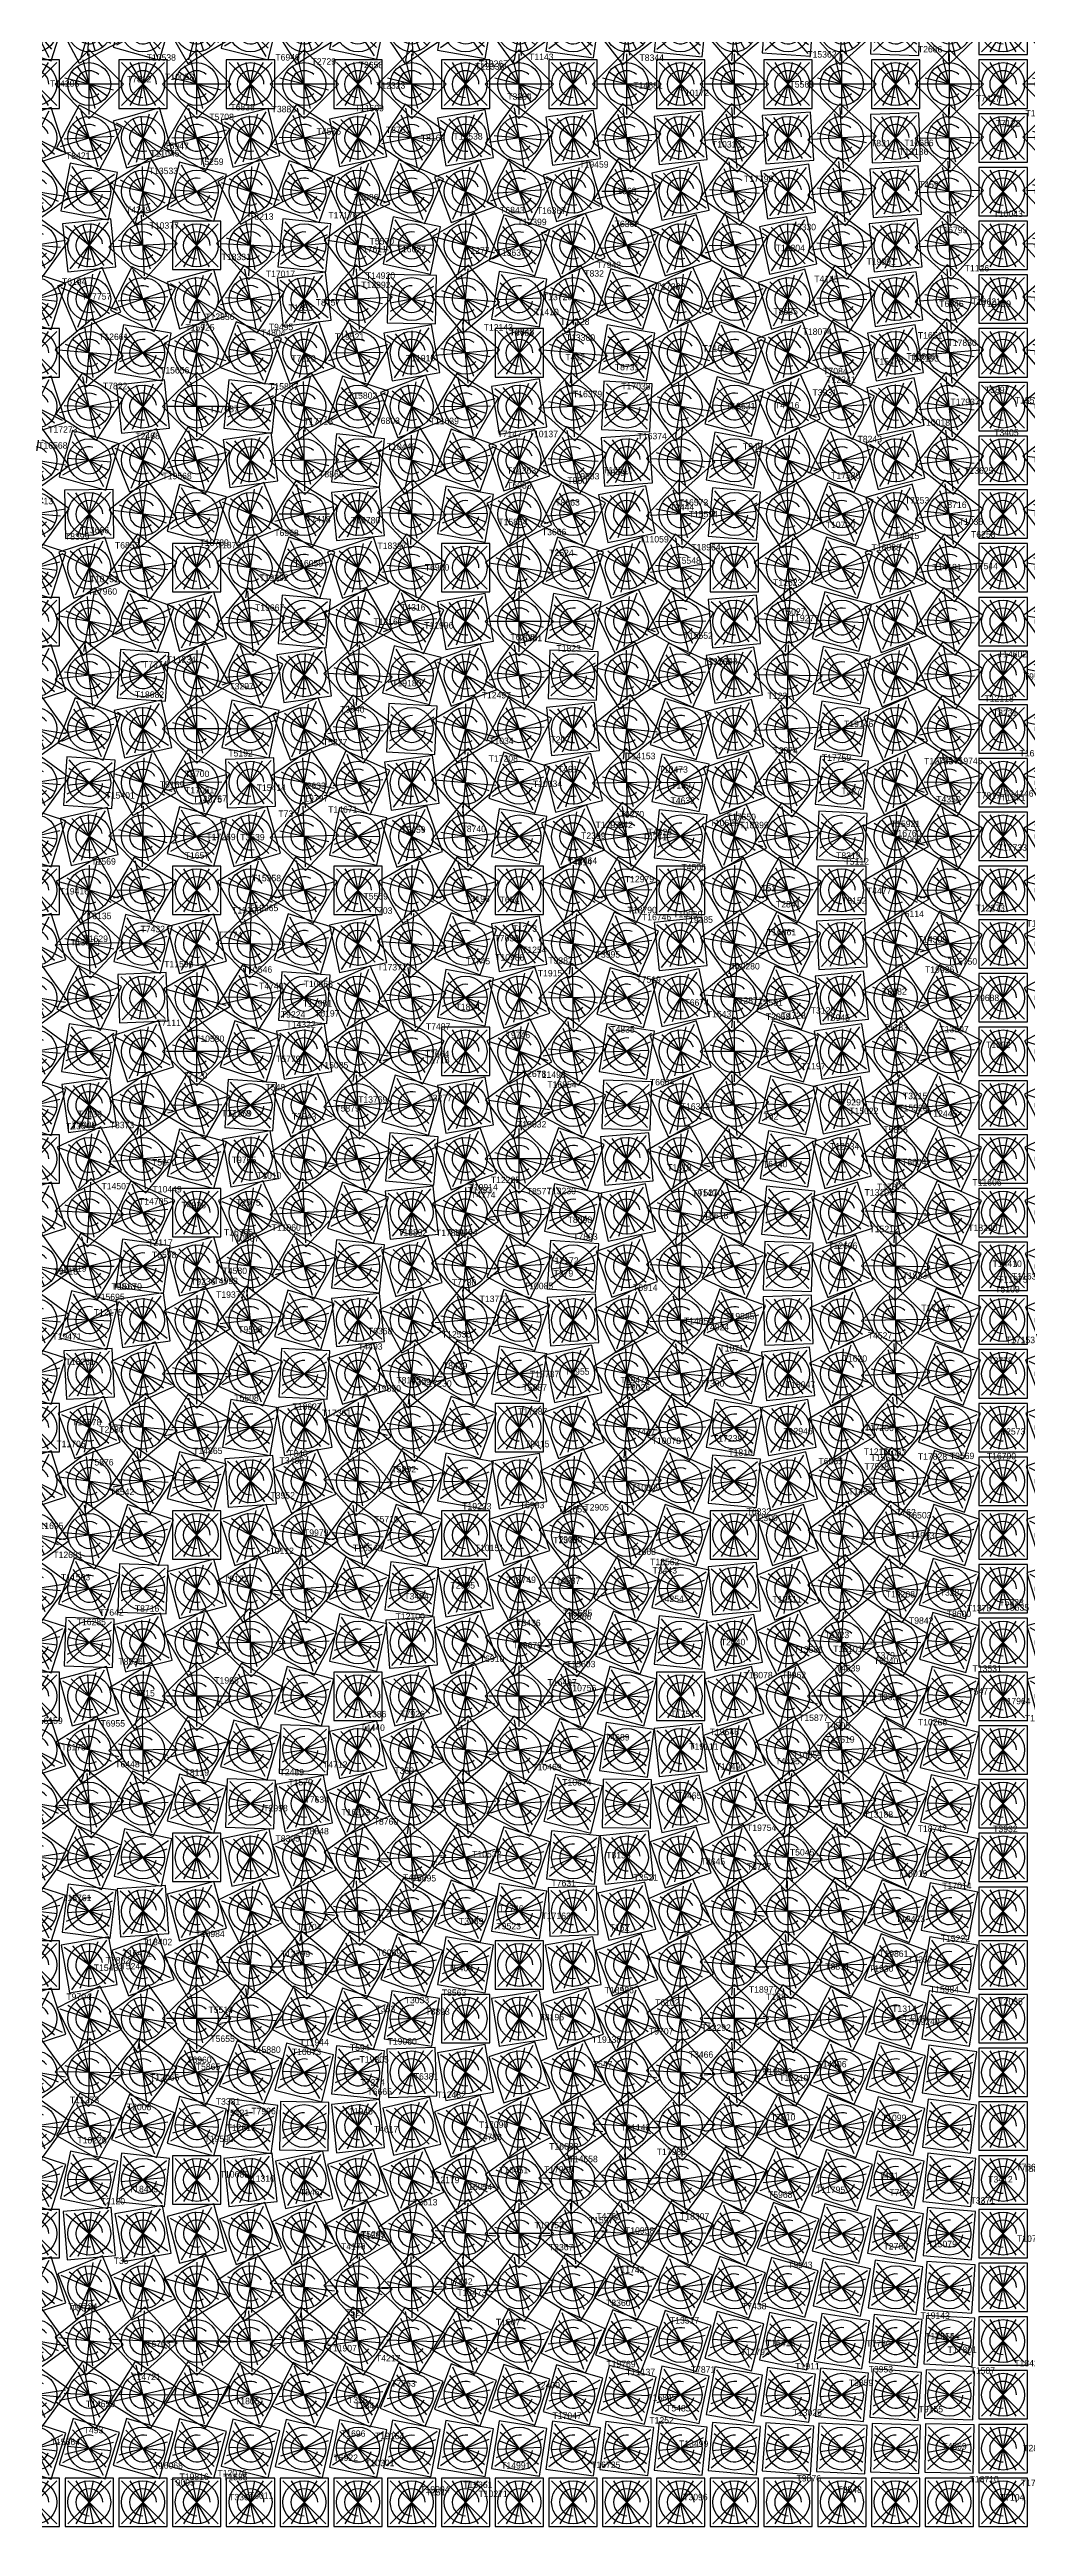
# Model space of a CAD drawing. Header units: metres. Extents: x -45 to 15052, y -45 to 15012.
# Drawn here: x 7226 to 9045, y -45 to 4564 of the extents above; entities that cross this region are included whole.
import ezdxf

# ---------------------------------------------------------------- set-up
doc = ezdxf.new("R2010")
doc.units = ezdxf.units.M
for name, color, linetype in [('L0', 1, 'Continuous'), ('L1', 2, 'Continuous'), ('L10', 4, 'Continuous'), ('L11', 5, 'Continuous'), ('L2', 3, 'Continuous'), ('L3', 4, 'Continuous'), ('L4', 5, 'Continuous'), ('L5', 6, 'Continuous'), ('L6', 7, 'Continuous'), ('L7', 1, 'Continuous'), ('L8', 2, 'Continuous'), ('L9', 3, 'Continuous')]:
    doc.layers.add(name, color=color, linetype=linetype)

# ---------------------------------------------------------------- blocks, each defined once
blk = doc.blocks.new('CELL')
for p, q in [((-40, -40), (40, 40)), ((40, -40), (-40, 40)), ((-24, -40), (24, 40)), ((24, -40), (-24, 40)), ((-8, -40), (8, 40)), ((8, -40), (-8, 40))]:
    blk.add_line(p, q)
blk.add_lwpolyline([(-45, -45), (45, -45), (45, 45), (-45, 45)], close=True)
blk.add_circle((0, 0), 40)
blk.add_arc((0, 0), 25, 0, 270)

msp = doc.modelspace()

# ---------------------------------------------------------------- block references
at = {"layer": 'L0'}
for p, rotation in [((7400, 4600), 74), ((8600, 4600), 86.00000000000001), ((7500, 4500), 45), ((8700, 4500), 45), ((7600, 4400), 14), ((8800, 4400), 2), ((7700, 4300), 71), ((8900, 4300), 47), ((7800, 4200), 36), ((9100, 4100), 41), ((7900, 4100), 89), ((8000, 4000), 50), ((8100, 3900), 9), ((8200, 3800), 56), ((8300, 3700), 11), ((7200, 3600), 72), ((8400, 3600), 54), ((7300, 3500), 35), ((8500, 3500), 5), ((8600, 3400), 43.99999999999999), ((7400, 3400), 86.00000000000001), ((7500, 3300), 45), ((8700, 3300), 81), ((7600, 3200), 2), ((8800, 3200), 26), ((7700, 3100), 47), ((8900, 3100), 59.00000000000001), ((7900, 2900), 41), ((9100, 2900), 29), ((8000, 2800), 80), ((8100, 2700), 27), ((8200, 2600), 62), ((8300, 2500), 5), ((7200, 2400), 18), ((8400, 2400), 36), ((7300, 2300), 59.00000000000001), ((8500, 2300), 65), ((7400, 2200), 8), ((8600, 2200), 2), ((7500, 2100), 45), ((8700, 2100), 27), ((7600, 2000), 80), ((8800, 2000), 50), ((7700, 1900), 23), ((8900, 1900), 71), ((7800, 1800), 54), ((9100, 1700), 17), ((7900, 1700), 83.00000000000001), ((8000, 1600), 20), ((8100, 1500), 45), ((8200, 1400), 68), ((8300, 1300), 89), ((7200, 1200), 54), ((8400, 1200), 18), ((8500, 1100), 35), ((7300, 1100), 83.00000000000001), ((8600, 1000), 50), ((7400, 1000), 20), ((7500, 900), 45), ((8700, 900), 63), ((7600, 800), 68), ((8800, 800), 74), ((7700, 700), 89), ((8900, 700), 83.00000000000001), ((7800, 600), 18), ((7900, 500), 35), ((8000, 400), 50), ((8100, 300), 63), ((8200, 200), 74), ((8300, 100), 83.00000000000001)]:
    msp.add_blockref('CELL', p, dxfattribs=dict(at, rotation=rotation))
for p in [(9000, 4200), (7800, 3000), (9000, 3000), (9000, 1800), (9000, 600), (7200, 0), (8400, 0)]:
    msp.add_blockref('CELL', p, dxfattribs=at)
at = {"layer": 'L1'}
for p, rotation in [((7500, 4600), 30), ((8700, 4600), 42), ((7700, 4400), 58), ((8900, 4400), 46), ((7800, 4300), 24), ((7900, 4200), 78), ((9100, 4200), 42), ((8000, 4100), 40), ((8200, 3900), 48), ((8300, 3800), 4), ((7200, 3700), 54), ((8400, 3700), 48), ((7300, 3600), 18), ((7400, 3500), 70), ((8600, 3500), 40), ((7500, 3400), 30), ((8700, 3400), 78), ((7600, 3300), 78), ((8800, 3300), 24), ((7700, 3200), 34), ((8900, 3200), 58), ((7800, 3100), 78), ((7900, 3000), 30), ((9100, 3000), 30), ((8000, 2900), 70), ((8100, 2800), 18), ((8200, 2700), 54), ((8300, 2600), 87.99999999999999), ((8400, 2500), 30), ((7300, 2400), 42), ((8500, 2400), 59.99999999999999), ((7400, 2300), 82), ((8600, 2300), 87.99999999999999), ((7500, 2200), 30), ((8700, 2200), 24), ((7600, 2100), 66), ((8800, 2100), 48), ((7700, 2000), 10), ((8900, 2000), 70), ((7800, 1900), 42), ((7900, 1800), 72), ((9100, 1800), 18), ((8000, 1700), 10), ((8100, 1600), 36), ((8200, 1500), 59.99999999999999), ((8300, 1400), 82), ((7200, 1300), 36), ((8400, 1300), 12), ((7300, 1200), 66), ((8500, 1200), 30), ((8600, 1100), 46), ((7400, 1100), 4), ((7500, 1000), 30), ((8700, 1000), 59.99999999999999), ((7600, 900), 54), ((8800, 900), 72), ((7700, 800), 76), ((8900, 800), 82), ((7800, 700), 6), ((7900, 600), 24), ((8000, 500), 40), ((8100, 400), 54), ((8200, 300), 66), ((8300, 200), 76), ((7200, 100), 72), ((8400, 100), 84)]:
    msp.add_blockref('CELL', p, dxfattribs=dict(at, rotation=rotation))
for p in [(7600, 4500), (8800, 4500), (9000, 4300), (8100, 4000), (8500, 3600), (9000, 3100), (7200, 2500), (9000, 1900), (9000, 700), (7300, 0), (8500, 0)]:
    msp.add_blockref('CELL', p, dxfattribs=at)
at = {"layer": 'L10'}
for p, rotation in [((7200, 4600), 72), ((8400, 4600), 84), ((7300, 4500), 45), ((8500, 4500), 45), ((7400, 4400), 16), ((8600, 4400), 4), ((7500, 4300), 75.00000000000001), ((8700, 4300), 51), ((7600, 4200), 42), ((8800, 4200), 6), ((7700, 4100), 7), ((8900, 4100), 49), ((7800, 4000), 59.99999999999999), ((7900, 3900), 21), ((9100, 3900), 39), ((8000, 3800), 70), ((8100, 3700), 27), ((8200, 3600), 72), ((8300, 3500), 25), ((8400, 3400), 66), ((7200, 3400), 18), ((7300, 3300), 68.99999999999999), ((8500, 3300), 15), ((7400, 3200), 28), ((8600, 3200), 52.00000000000001), ((7500, 3100), 75.00000000000001), ((8700, 3100), 87), ((7600, 3000), 30), ((8800, 3000), 30), ((7700, 2900), 73), ((8900, 2900), 61), ((7800, 2800), 24), ((7900, 2700), 63), ((9100, 2700), 27), ((8000, 2600), 10), ((8100, 2500), 45), ((8200, 2400), 78), ((8300, 2300), 19), ((7200, 2200), 54), ((8400, 2200), 48), ((7300, 2100), 3), ((8500, 2100), 75.00000000000001), ((7400, 2000), 40), ((8600, 2000), 10), ((7500, 1900), 75.00000000000001), ((8700, 1900), 33), ((7600, 1800), 18), ((8800, 1800), 54), ((7700, 1700), 49), ((8900, 1700), 73), ((7800, 1600), 78), ((7900, 1500), 15), ((9100, 1500), 15), ((8000, 1400), 40), ((8100, 1300), 63), ((8200, 1200), 84), ((8300, 1100), 13), ((8400, 1000), 30), ((7300, 900), 27), ((8500, 900), 45), ((7400, 800), 52.00000000000001), ((8600, 800), 58), ((7500, 700), 75.00000000000001), ((8700, 700), 68.99999999999999), ((7600, 600), 6), ((8800, 600), 78), ((7700, 500), 25), ((8900, 500), 85), ((7800, 400), 42), ((7900, 300), 57.00000000000001), ((8000, 200), 70), ((8100, 100), 81)]:
    msp.add_blockref('CELL', p, dxfattribs=dict(at, rotation=rotation))
for p in [(9000, 4000), (9000, 2800), (9000, 1600), (7200, 1000), (9000, 400), (8200, 0)]:
    msp.add_blockref('CELL', p, dxfattribs=at)
at = {"layer": 'L11'}
for p, rotation in [((7300, 4600), 28), ((8500, 4600), 40), ((7500, 4400), 59.99999999999999), ((8700, 4400), 48), ((7600, 4300), 28), ((8800, 4300), 4), ((7700, 4200), 84), ((8900, 4200), 48), ((7800, 4100), 48), ((9100, 4000), 40), ((7900, 4000), 10), ((8000, 3900), 59.99999999999999), ((8100, 3800), 18), ((8200, 3700), 64), ((8300, 3600), 18), ((8400, 3500), 59.99999999999999), ((7300, 3400), 52.00000000000001), ((8500, 3400), 10), ((7400, 3300), 12), ((8600, 3300), 48), ((7500, 3200), 59.99999999999999), ((8700, 3200), 84), ((7600, 3100), 16), ((8800, 3100), 28), ((7700, 3000), 59.99999999999999), ((8900, 3000), 59.99999999999999), ((7800, 2900), 12), ((7900, 2800), 52.00000000000001), ((9100, 2800), 28), ((8100, 2600), 36), ((8200, 2500), 70), ((8300, 2400), 12), ((7200, 2300), 36), ((8400, 2300), 42), ((7300, 2200), 76), ((8500, 2200), 70), ((7400, 2100), 24), ((8600, 2100), 6), ((7500, 2000), 59.99999999999999), ((8700, 2000), 30), ((7600, 1900), 4), ((8800, 1900), 52.00000000000001), ((7700, 1800), 36), ((8900, 1800), 72), ((7800, 1700), 66), ((7900, 1600), 4), ((9100, 1600), 16), ((8000, 1500), 30), ((8100, 1400), 54), ((8200, 1300), 76), ((8300, 1200), 6), ((7200, 1100), 72), ((8400, 1100), 24), ((8500, 1000), 40), ((7300, 1000), 10), ((7400, 900), 36), ((8600, 900), 54), ((7500, 800), 59.99999999999999), ((8700, 800), 66), ((7600, 700), 82), ((8800, 700), 76), ((7700, 600), 12), ((8900, 600), 84), ((7800, 500), 30), ((7900, 400), 46), ((8000, 300), 59.99999999999999), ((8100, 200), 72), ((8200, 100), 82)]:
    msp.add_blockref('CELL', p, dxfattribs=dict(at, rotation=rotation))
for p in [(7400, 4500), (8600, 4500), (9000, 4100), (7200, 3500), (9000, 2900), (8000, 2700), (9000, 1700), (9000, 500), (8300, 0)]:
    msp.add_blockref('CELL', p, dxfattribs=at)
at = {"layer": 'L2'}
for p, rotation in [((7600, 4600), 76), ((8800, 4600), 87.99999999999999), ((7700, 4500), 45), ((8900, 4500), 45), ((7800, 4400), 12), ((7900, 4300), 67.00000000000001), ((9100, 4300), 43.00000000000001), ((8000, 4200), 30), ((8100, 4100), 81), ((8200, 4000), 40), ((8300, 3900), 87), ((7200, 3800), 36), ((8400, 3800), 42), ((7300, 3700), 1), ((8500, 3700), 85), ((7400, 3600), 54), ((8600, 3600), 36), ((7500, 3500), 15), ((8700, 3500), 75.00000000000001), ((7600, 3400), 64), ((8800, 3400), 22), ((7700, 3300), 21), ((8900, 3300), 57.00000000000001), ((7800, 3200), 66), ((7900, 3100), 19), ((9100, 3100), 31), ((8000, 3000), 59.99999999999999), ((8100, 2900), 9), ((8200, 2800), 46), ((8300, 2700), 81), ((7200, 2600), 72), ((8400, 2600), 24), ((7300, 2500), 25), ((8500, 2500), 55), ((7400, 2400), 66), ((8600, 2400), 84), ((7500, 2300), 15), ((8700, 2300), 21), ((7600, 2200), 52.00000000000001), ((8800, 2200), 46), ((7700, 2100), 87), ((8900, 2100), 68.99999999999999), ((7800, 2000), 30), ((7900, 1900), 61), ((9100, 1900), 19), ((8100, 1700), 27), ((8200, 1600), 52.00000000000001), ((8300, 1500), 75.00000000000001), ((7200, 1400), 18), ((8400, 1400), 6), ((7300, 1300), 49), ((8500, 1300), 25), ((7400, 1200), 78), ((8600, 1200), 42), ((7500, 1100), 15), ((8700, 1100), 57.00000000000001), ((7600, 1000), 40), ((8800, 1000), 70), ((7700, 900), 63), ((8900, 900), 81), ((7800, 800), 84), ((7900, 700), 13), ((8000, 600), 30), ((8100, 500), 45), ((8200, 400), 58), ((8300, 300), 68.99999999999999), ((7200, 200), 54), ((8400, 200), 78), ((7300, 100), 73), ((8500, 100), 85)]:
    msp.add_blockref('CELL', p, dxfattribs=dict(at, rotation=rotation))
for p in [(9000, 4400), (9000, 3200), (9000, 2000), (8000, 1800), (9000, 800), (7400, 0), (8600, 0)]:
    msp.add_blockref('CELL', p, dxfattribs=at)
at = {"layer": 'L3'}
for p, rotation in [((7700, 4600), 32), ((8900, 4600), 43.99999999999999), ((7900, 4400), 56), ((9100, 4400), 43.99999999999999), ((8000, 4300), 20), ((8100, 4200), 72), ((8200, 4100), 32), ((8300, 4000), 80), ((7200, 3900), 18), ((8400, 3900), 36), ((7300, 3800), 74), ((8500, 3800), 80), ((7400, 3700), 38), ((8600, 3700), 32), ((8700, 3600), 72), ((7600, 3500), 50), ((8800, 3500), 20), ((8900, 3400), 56), ((7700, 3400), 8), ((7800, 3300), 54), ((7900, 3200), 8), ((9100, 3200), 32), ((8000, 3100), 50), ((8200, 2900), 38), ((8300, 2800), 74), ((7200, 2700), 54), ((8400, 2700), 18), ((7300, 2600), 8), ((8500, 2600), 50), ((7400, 2500), 50), ((8600, 2500), 80), ((8700, 2400), 18), ((7600, 2300), 38), ((8800, 2300), 43.99999999999999), ((7700, 2200), 74), ((8900, 2200), 68), ((7800, 2100), 18), ((7900, 2000), 50), ((9100, 2000), 20), ((8000, 1900), 80), ((8100, 1800), 18), ((8200, 1700), 43.99999999999999), ((8300, 1600), 68), ((7300, 1400), 32), ((8500, 1400), 20), ((7400, 1300), 62), ((8600, 1300), 38), ((8700, 1200), 54), ((7600, 1100), 26), ((8800, 1100), 68), ((7700, 1000), 50), ((8900, 1000), 80), ((7800, 900), 72), ((7900, 800), 2), ((8000, 700), 20), ((8100, 600), 36), ((8200, 500), 50), ((8300, 400), 62), ((7200, 300), 36), ((8400, 300), 72), ((7300, 200), 56), ((8500, 200), 80), ((7400, 100), 74), ((8600, 100), 86.00000000000001)]:
    msp.add_blockref('CELL', p, dxfattribs=dict(at, rotation=rotation))
for p in [(7800, 4500), (9000, 4500), (7500, 3600), (9000, 3300), (8100, 3000), (7500, 2400), (9000, 2100), (7200, 1500), (8400, 1500), (7500, 1200), (9000, 900), (7500, 0), (8700, 0)]:
    msp.add_blockref('CELL', p, dxfattribs=at)
at = {"layer": 'L4'}
for p, rotation in [((7800, 4600), 78), ((7900, 4500), 45), ((9100, 4500), 45), ((8000, 4400), 10), ((8100, 4300), 63), ((8200, 4200), 24), ((8300, 4100), 73), ((8400, 4000), 30), ((7300, 3900), 57.00000000000001), ((8500, 3900), 75.00000000000001), ((7400, 3800), 22), ((8600, 3800), 28), ((7500, 3700), 75.00000000000001), ((8700, 3700), 68.99999999999999), ((7600, 3600), 36), ((8800, 3600), 18), ((8900, 3500), 55), ((7700, 3500), 85), ((7800, 3400), 42), ((7900, 3300), 87), ((9100, 3300), 33), ((8000, 3200), 40), ((8100, 3100), 81), ((8200, 3000), 30), ((8300, 2900), 67.00000000000001), ((7200, 2800), 36), ((8400, 2800), 12), ((7300, 2700), 81), ((8500, 2700), 45), ((7400, 2600), 34), ((8600, 2600), 76), ((7500, 2500), 75.00000000000001), ((8700, 2500), 15), ((7600, 2400), 24), ((8800, 2400), 42), ((7700, 2300), 61), ((8900, 2300), 67.00000000000001), ((7800, 2200), 6), ((7900, 2100), 39), ((9100, 2100), 21), ((8000, 2000), 70), ((8100, 1900), 9), ((8200, 1800), 36), ((8300, 1700), 61), ((7200, 1600), 72), ((8400, 1600), 84), ((7300, 1500), 15), ((8500, 1500), 15), ((7400, 1400), 46), ((8600, 1400), 34), ((7500, 1300), 75.00000000000001), ((8700, 1300), 51), ((7600, 1200), 12), ((8800, 1200), 66), ((7700, 1100), 37), ((8900, 1100), 79), ((7800, 1000), 59.99999999999999), ((7900, 900), 81), ((8000, 800), 10), ((8100, 700), 27), ((8200, 600), 42), ((8300, 500), 55), ((7200, 400), 18), ((8400, 400), 66), ((7300, 300), 39), ((8500, 300), 75.00000000000001), ((7400, 200), 58), ((8600, 200), 82), ((7500, 100), 75.00000000000001), ((8700, 100), 87)]:
    msp.add_blockref('CELL', p, dxfattribs=dict(at, rotation=rotation))
for p in [(9000, 4600), (7200, 4000), (9000, 3400), (9000, 2200), (9000, 1000), (7600, 0), (8800, 0)]:
    msp.add_blockref('CELL', p, dxfattribs=at)
at = {"layer": 'L5'}
for p, rotation in [((7900, 4600), 34), ((9100, 4600), 46), ((8100, 4400), 54), ((8200, 4300), 16), ((8300, 4200), 66), ((7200, 4100), 72), ((8400, 4100), 24), ((7300, 4000), 40), ((8500, 4000), 70), ((7400, 3900), 6), ((8600, 3900), 24), ((7500, 3800), 59.99999999999999), ((8700, 3800), 66), ((7600, 3700), 22), ((8800, 3700), 16), ((7700, 3600), 72), ((8900, 3600), 54), ((7800, 3500), 30), ((9100, 3400), 34), ((7900, 3400), 76), ((8000, 3300), 30), ((8100, 3200), 72), ((8200, 3100), 22), ((8300, 3000), 59.99999999999999), ((7200, 2900), 18), ((8400, 2900), 6), ((7300, 2800), 64), ((8500, 2800), 40), ((7400, 2700), 18), ((8600, 2700), 72), ((7500, 2600), 59.99999999999999), ((8700, 2600), 12), ((7600, 2500), 10), ((8800, 2500), 40), ((7700, 2400), 48), ((8900, 2400), 66), ((7800, 2300), 84), ((7900, 2200), 28), ((9100, 2200), 22), ((8000, 2100), 59.99999999999999), ((8200, 1900), 28), ((8300, 1800), 54), ((7200, 1700), 54), ((8400, 1700), 78), ((7300, 1600), 87.99999999999999), ((8500, 1600), 10), ((7400, 1500), 30), ((8600, 1500), 30), ((7500, 1400), 59.99999999999999), ((8700, 1400), 48), ((7600, 1300), 87.99999999999999), ((8800, 1300), 64), ((7700, 1200), 24), ((8900, 1200), 78), ((7800, 1100), 48), ((7900, 1000), 70), ((8100, 800), 18), ((8200, 700), 34), ((8300, 600), 48), ((8400, 500), 59.99999999999999), ((7300, 400), 22), ((8500, 400), 70), ((7400, 300), 42), ((8600, 300), 78), ((7500, 200), 59.99999999999999), ((8700, 200), 84), ((7600, 100), 76), ((8800, 100), 87.99999999999999)]:
    msp.add_blockref('CELL', p, dxfattribs=dict(at, rotation=rotation))
for p in [(8000, 4500), (9000, 3500), (9000, 2300), (8100, 2000), (9000, 1100), (8000, 900), (7200, 500), (7700, 0), (8900, 0)]:
    msp.add_blockref('CELL', p, dxfattribs=at)
at = {"layer": 'L6'}
for p, rotation in [((8000, 4600), 80), ((8100, 4500), 45), ((8200, 4400), 8), ((8300, 4300), 59.00000000000001), ((7200, 4200), 54), ((8400, 4200), 18), ((7300, 4100), 23), ((8500, 4100), 65), ((8600, 4000), 20), ((7400, 4000), 80), ((7500, 3900), 45), ((8700, 3900), 63), ((7600, 3800), 8), ((8800, 3800), 14), ((7700, 3700), 59.00000000000001), ((8900, 3700), 53), ((7800, 3600), 18), ((7900, 3500), 65), ((9100, 3500), 35), ((8000, 3400), 20), ((8100, 3300), 63), ((8200, 3200), 14), ((8300, 3100), 53), ((7300, 2900), 47), ((8500, 2900), 35), ((8600, 2800), 68), ((7400, 2800), 2), ((7500, 2700), 45), ((8700, 2700), 9), ((7600, 2600), 86.00000000000001), ((8800, 2600), 38), ((7700, 2500), 35), ((8900, 2500), 65), ((7800, 2400), 72), ((7900, 2300), 17), ((9100, 2300), 23), ((8000, 2200), 50), ((8100, 2100), 81), ((8200, 2000), 20), ((8300, 1900), 47), ((7200, 1800), 36), ((8400, 1800), 72), ((7300, 1700), 71), ((8500, 1700), 5), ((8600, 1600), 26), ((7400, 1600), 14), ((7500, 1500), 45), ((8700, 1500), 45), ((7600, 1400), 74), ((8800, 1400), 62), ((7700, 1300), 11), ((8900, 1300), 77.00000000000001), ((7800, 1200), 36), ((7900, 1100), 59.00000000000001), ((8000, 1000), 80), ((8100, 900), 9), ((8200, 800), 26), ((8300, 700), 41), ((7200, 600), 72), ((8400, 600), 54), ((8500, 500), 65), ((7300, 500), 5), ((7400, 400), 26), ((8600, 400), 74), ((7500, 300), 45), ((8700, 300), 81), ((7600, 200), 62), ((8800, 200), 86.00000000000001), ((7700, 100), 77.00000000000001), ((8900, 100), 89)]:
    msp.add_blockref('CELL', p, dxfattribs=dict(at, rotation=rotation))
for p in [(9000, 3600), (7200, 3000), (8400, 3000), (9000, 2400), (9000, 1200), (7800, 0), (9000, 0)]:
    msp.add_blockref('CELL', p, dxfattribs=at)
at = {"layer": 'L7'}
for p, rotation in [((8100, 4600), 36), ((8300, 4400), 52.00000000000001), ((7200, 4300), 36), ((8400, 4300), 12), ((7300, 4200), 6), ((8500, 4200), 59.99999999999999), ((7400, 4100), 64), ((8600, 4100), 16), ((7500, 4000), 30), ((8700, 4000), 59.99999999999999), ((7600, 3900), 84), ((8800, 3900), 12), ((7700, 3800), 46), ((8900, 3800), 52.00000000000001), ((7800, 3700), 6), ((7900, 3600), 54), ((9100, 3600), 36), ((8000, 3500), 10), ((8100, 3400), 54), ((8200, 3300), 6), ((8300, 3200), 46), ((7200, 3100), 72), ((8400, 3100), 84), ((7300, 3000), 30), ((8500, 3000), 30), ((7400, 2900), 76), ((8600, 2900), 64), ((7500, 2800), 30), ((8700, 2800), 6), ((7600, 2700), 72), ((8800, 2700), 36), ((7700, 2600), 22), ((8900, 2600), 64), ((7800, 2500), 59.99999999999999), ((7900, 2400), 6), ((9100, 2400), 24), ((8000, 2300), 40), ((8100, 2200), 72), ((8200, 2100), 12), ((8300, 2000), 40), ((7200, 1900), 18), ((8400, 1900), 66), ((7300, 1800), 54), ((8600, 1700), 22), ((7400, 1700), 87.99999999999999), ((7500, 1600), 30), ((8700, 1600), 42), ((7600, 1500), 59.99999999999999), ((8800, 1500), 59.99999999999999), ((7700, 1400), 87.99999999999999), ((8900, 1400), 76), ((7800, 1300), 24), ((7900, 1200), 48), ((8000, 1100), 70), ((8200, 900), 18), ((8300, 800), 34), ((7200, 700), 54), ((8400, 700), 48), ((7300, 600), 78), ((8500, 600), 59.99999999999999), ((8600, 500), 70), ((7400, 500), 10), ((7500, 400), 30), ((8700, 400), 78), ((7600, 300), 48), ((8800, 300), 84), ((7700, 200), 64), ((8900, 200), 87.99999999999999), ((7800, 100), 78)]:
    msp.add_blockref('CELL', p, dxfattribs=dict(at, rotation=rotation))
for p in [(8200, 4500), (9000, 3700), (9000, 2500), (8500, 1800), (9000, 1300), (8100, 1000), (9000, 100), (7900, 0)]:
    msp.add_blockref('CELL', p, dxfattribs=at)
at = {"layer": 'L8'}
for p, rotation in [((8200, 4600), 82), ((8300, 4500), 45), ((7200, 4400), 18), ((8400, 4400), 6), ((7300, 4300), 79), ((8500, 4300), 55), ((7400, 4200), 48), ((8600, 4200), 12), ((7500, 4100), 15), ((8700, 4100), 57.00000000000001), ((7600, 4000), 70), ((8800, 4000), 10), ((7700, 3900), 33), ((8900, 3900), 51), ((7800, 3800), 84), ((7900, 3700), 43.00000000000001), ((9100, 3700), 37), ((8100, 3500), 45), ((8200, 3400), 87.99999999999999), ((8300, 3300), 39), ((7200, 3200), 54), ((8400, 3200), 78), ((7300, 3100), 13), ((8500, 3100), 25), ((7400, 3000), 59.99999999999999), ((8600, 3000), 59.99999999999999), ((7500, 2900), 15), ((8700, 2900), 3), ((7600, 2800), 58), ((8800, 2800), 34), ((7700, 2700), 9), ((8900, 2700), 63), ((7800, 2600), 48), ((7900, 2500), 85), ((9100, 2500), 25), ((8000, 2400), 30), ((8100, 2300), 63), ((8200, 2200), 4), ((8300, 2100), 33), ((8400, 2000), 59.99999999999999), ((7300, 1900), 37), ((8500, 1900), 85), ((7400, 1800), 72), ((8600, 1800), 18), ((7500, 1700), 15), ((8700, 1700), 39), ((7600, 1600), 46), ((8800, 1600), 58), ((7700, 1500), 75.00000000000001), ((8900, 1500), 75.00000000000001), ((7800, 1400), 12), ((7900, 1300), 37), ((8000, 1200), 59.99999999999999), ((8100, 1100), 81), ((8200, 1000), 10), ((8300, 900), 27), ((7200, 800), 36), ((8400, 800), 42), ((7300, 700), 61), ((8500, 700), 55), ((7400, 600), 84), ((8600, 600), 66), ((7500, 500), 15), ((8700, 500), 75.00000000000001), ((7600, 400), 34), ((8800, 400), 82), ((7700, 300), 51), ((8900, 300), 87), ((7800, 200), 66), ((7900, 100), 79)]:
    msp.add_blockref('CELL', p, dxfattribs=dict(at, rotation=rotation))
for p in [(9000, 3800), (8000, 3600), (9000, 2600), (7200, 2000), (9000, 1400), (9000, 200), (8000, 0)]:
    msp.add_blockref('CELL', p, dxfattribs=at)
at = {"layer": 'L9'}
for p, rotation in [((8300, 4600), 38), ((7300, 4400), 62), ((8500, 4400), 50), ((7400, 4300), 32), ((8600, 4300), 8), ((8700, 4200), 54), ((7600, 4100), 56), ((8800, 4100), 8), ((7700, 4000), 20), ((8900, 4000), 50), ((7800, 3900), 72), ((7900, 3800), 32), ((9100, 3800), 38), ((8000, 3700), 80), ((8100, 3600), 36), ((8200, 3500), 80), ((8300, 3400), 32), ((7200, 3300), 36), ((8400, 3300), 72), ((7300, 3200), 86.00000000000001), ((8500, 3200), 20), ((7400, 3100), 43.99999999999999), ((8600, 3100), 56), ((7600, 2900), 43.99999999999999), ((8800, 2900), 32), ((8900, 2800), 62), ((7700, 2800), 86.00000000000001), ((7800, 2700), 36), ((7900, 2600), 74), ((9100, 2600), 26), ((8000, 2500), 20), ((8100, 2400), 54), ((8200, 2300), 86.00000000000001), ((8300, 2200), 26), ((7200, 2100), 72), ((8400, 2100), 54), ((7300, 2000), 20), ((8500, 2000), 80), ((7400, 1900), 56), ((8600, 1900), 14), ((8700, 1800), 36), ((7600, 1700), 32), ((8800, 1700), 56), ((7700, 1600), 62), ((8900, 1600), 74), ((7900, 1400), 26), ((8000, 1300), 50), ((8100, 1200), 72), ((8200, 1100), 2), ((8300, 1000), 20), ((7200, 900), 18), ((8400, 900), 36), ((7300, 800), 43.99999999999999), ((8500, 800), 50), ((7400, 700), 68), ((8600, 700), 62), ((8700, 600), 72), ((7600, 500), 20), ((8800, 500), 80), ((7700, 400), 38), ((8900, 400), 86.00000000000001), ((7800, 300), 54), ((7900, 200), 68), ((8000, 100), 80)]:
    msp.add_blockref('CELL', p, dxfattribs=dict(at, rotation=rotation))
for p in [(7200, 4500), (8400, 4500), (7500, 4200), (9000, 3900), (7500, 3000), (8700, 3000), (9000, 2700), (7500, 1800), (7800, 1500), (9000, 1500), (7500, 600), (9000, 300), (8100, 0)]:
    msp.add_blockref('CELL', p, dxfattribs=at)

# ---------------------------------------------------------------- texts
at = {"layer": 'L3'}
for s, p in [('T2686', (8841.4, 4559)), ('T10538', (7406.8, 4543.7)), ('T10058', (7441, 4507.6)), ('T6940', (7646.2, 4543.9)), ('T2729', (7713.6, 4536.2)), ('T2658', (7801.2, 4529.8)), ('T12338', (8017.9, 4526.8)), ('T13267', (8024.5, 4532.1)), ('T1143', (8118.2, 4544.8)), ('T8344', (8323.5, 4543.3)), ('T15362', (8635.7, 4549.4)), ('T14205', (7227.1, 4495.2)), ('T7812', (7370.2, 4503.3)), ('T12323', (7833.5, 4491.5)), ('T3204', (8077.6, 4470.9)), ('T14681', (8312.2, 4491.6)), ('T10172', (8398.3, 4477.7)), ('T5568', (8602.6, 4493.6)), ('T7427', (8949.1, 4467.3)), ('T5708', (7523.5, 4433.1)), ('T6838', (7562.6, 4451.2)), ('T3883', (7639.2, 4447.6)), ('T11509', (7793.7, 4449.5)), ('T7122', (8986.2, 4421.2)), ('T16642', (9041.7, 4439.9)), ('T5947', (7439.6, 4378.9)), ('T4576', (7722.9, 4406.1)), ('T2761', (7851.8, 4409.1)), ('T8162', (7916.8, 4394.2)), ('T13538', (7977.4, 4396.9)), ('T10313', (8458.4, 4382.1)), ('T831', (8754.2, 4384.3)), ('T13136', (8806.5, 4368.3)), ('T10686', (8816.2, 4384.7)), ('T8421', (7256.7, 4361)), ('T13533', (7410.8, 4332.6)), ('T11045', (7413.5, 4365.3)), ('T5259', (7504.3, 4349.7)), ('T19459', (8211.6, 4344.6)), ('T3086', (7792.5, 4283.7)), ('T1363', (8272.5, 4295.3)), ('T17799', (8518, 4317.9)), ('T459', (8843.7, 4307.2)), ('T4249', (7368.5, 4260.3)), ('T10377', (7412.2, 4230.9)), ('T8213', (7597.3, 4247.7)), ('T17176', (7744.8, 4250)), ('T6843', (8064.3, 4259.6)), ('T12399', (8096.4, 4237.6)), ('T16367', (8132.5, 4258.6)), ('T6362', (8277.3, 4234)), ('T10043', (8982.2, 4252.8)), ('T17611', (7799.2, 4186.8)), ('T5570', (7821.5, 4201.6)), ('T16027', (7871.9, 4187)), ('T1277', (7999.2, 4184.2)), ('T13204', (8576.8, 4189.2)), ('T3330', (8606.4, 4228.1)), ('T16793', (8879, 4222.6)), ('T18331', (7546.2, 4172.5)), ('T17017', (7628.4, 4140.9)), ('T14920', (7814.5, 4137.7)), ('T13637', (8057.7, 4180.4)), ('T832', (8220.8, 4141.8)), ('T7942', (8243.8, 4157.8)), ('T19991', (8745.8, 4163.8)), ('T1126', (8928.5, 4151.5)), ('T6194', (7249.2, 4126.5)), ('T17757', (7286.5, 4099)), ('T12992', (7806, 4120.4)), ('T13726', (8143.8, 4098)), ('T17388', (8354.3, 4117.3)), ('T4145', (8648.7, 4131.4)), ('T12836', (7515.8, 4061.2)), ('T1353', (7670.7, 4078)), ('T8757', (7721.3, 4087.9)), ('T1410', (8128, 4070.1)), ('T14128', (8176, 4052)), ('T8535', (8572.7, 4071.3)), ('T6945', (8881.1, 4085.4)), ('T19621', (8941.5, 4089.3)), ('T10419', (8960.2, 4085.4)), ('T12661', (7318.4, 4023.9)), ('T15925', (7478.8, 4041.3)), ('T4804', (7619.6, 4031.3)), ('T9495', (7634, 4042.1)), ('T19521', (7757, 4024.3)), ('T12143', (8033.7, 4041.5)), ('T9763', (8081.6, 4031.1)), ('T2848', (8082.5, 4033.4)), ('T13380', (8186.5, 4022.4)), ('T1166', (8440.7, 4002.3)), ('T18074', (8626.9, 4033.4)), ('T1651', (8841.4, 4026.5)), ('T17830', (8896.5, 4012.7)), ('T15656', (7431.8, 3961.5)), ('T7820', (7675.8, 3983.4)), ('T11910', (7889.1, 3984.2)), ('T412', (8185.6, 3985.9)), ('T8731', (8277.7, 3967.4)), ('T7084', (8665.2, 3960.1)), ('T15476', (8760.1, 3977.7)), ('T11696', (8820, 3987.4)), ('T12193', (8826.2, 3983.8)), ('T7822', (7325.4, 3932.3)), ('T15867', (7634.6, 3931.6)), ('T15802', (7781.4, 3914.5)), ('T16379', (8199.7, 3917.3)), ('T17038', (8289.7, 3931.8)), ('T3931', (8645.4, 3920.1)), ('T12341', (8671.2, 3944.1)), ('T3897', (8966.1, 3925.2)), ('T17087', (7523.7, 3889.5)), ('T17715', (7699, 3866.1)), ('T6803', (7832.3, 3867.6)), ('T11639', (7933.2, 3867.2)), ('T18631', (8484.7, 3894.9)), ('T4716', (8575.6, 3896.5)), ('T10018', (8846.9, 3864.5)), ('T17937', (8901.9, 3902.7)), ('T15516', (9021.6, 3905.7)), ('T16568', (7205.1, 3821.7)), ('T17273', (7223.7, 3851.4)), ('T2468', (7385.8, 3839.4)), ('T10440', (7853.6, 3819.4)), ('T7147', (8059.4, 3843.4)), ('T10137', (8117.5, 3843)), ('T16374', (8320, 3839.1)), ('T9484', (8515.9, 3819.9)), ('T8243', (8729.1, 3833.6)), ('T3405', (8983.3, 3845.6)), ('T8868', (7727.6, 3768.3)), ('T14363', (8076.8, 3775.2)), ('T16541', (8255.8, 3775.6)), ('T849', (8260, 3770.7)), ('T13625', (8927.5, 3774.8)), ('T19568', (7436.2, 3764.8)), ('T6083', (8077.3, 3747.3)), ('T550', (8189.4, 3756.2)), ('T9683', (8203.5, 3764.5)), ('T17580', (8679.9, 3765.7)), ('T10713', (7178.4, 3718.2)), ('T7418', (7703.5, 3684.3)), ('T16780', (7786.8, 3682.5)), ('T15864', (8061, 3679.3)), ('T8663', (8167, 3715.6)), ('T3444', (8379.8, 3706.6)), ('T16573', (8397, 3715.6)), ('T15594', (8415.1, 3693.9)), ('T7253', (8817.1, 3719.5)), ('T18716', (8877.5, 3711.3)), ('T1036', (8917.3, 3679.9)), ('T8399', (7254.8, 3652.2)), ('T13666', (7282.5, 3664.1)), ('T6852', (7347.8, 3635.8)), ('T18789', (7505.2, 3640.8)), ('T18797', (7537.2, 3636.2)), ('T6958', (7644.2, 3659)), ('T18397', (7836.1, 3635)), ('T3666', (8141.9, 3660.6)), ('T11059', (8323.5, 3647.1)), ('T18964', (8420, 3632.3)), ('T10700', (8670, 3674)), ('T16088', (8755.2, 3631.8)), ('T4315', (8798.7, 3653.5)), ('T6258', (8940.3, 3656.2)), ('T16059', (7680.6, 3602.4)), ('T6900', (7924.2, 3594.8)), ('T2524', (8155.6, 3621.7)), ('T5548', (8392.1, 3607.4)), ('T14181', (8868.4, 3595.2)), ('T7544', (8944.9, 3597.2)), ('T17960', (7297.4, 3549.9)), ('T10751', (7300.6, 3573.1)), ('T19392', (7616.4, 3575.5)), ('T12623', (8572, 3566.6)), ('T19667', (7608.4, 3520)), ('T13161', (7828.5, 3493.8)), ('T4316', (7880, 3520.4)), ('T5027', (8586.9, 3512.4)), ('T19277', (8603.2, 3500.4)), ('T11996', (7923, 3486.8)), ('T6206', (8083.5, 3464.9)), ('T5381', (8096.9, 3463.4)), ('T15552', (8405.6, 3467.8)), ('T7374', (7399.9, 3414.3)), ('T11234', (7444, 3423.4)), ('T1823', (8169, 3444)), ('T13165', (8441.3, 3419.2)), ('T13043', (8451.5, 3420.1)), ('T14602', (8990.1, 3433.2)), ('T18682', (7384.9, 3358)), ('T3297', (7560.7, 3373.7)), ('T19180', (7863.5, 3379.4)), ('T12497', (8030, 3356.8)), ('T123', (8561.7, 3355.7)), ('T9130', (9038.5, 3391.6)), ('T3940', (7766.5, 3330.6)), ('T12118', (8965.4, 3350.8)), ('T8231', (8980.9, 3323.9)), ('T5277', (7734.6, 3269.5)), ('T1034', (8043.9, 3272)), ('T2071', (8157.8, 3274.4)), ('T19146', (8704, 3303.6)), ('T5192', (7558.7, 3248.8)), ('T17208', (8042.9, 3239.2)), ('T491', (8171.9, 3219.4)), ('T14153', (8298.8, 3243.7)), ('T10473', (8359.1, 3218.7)), ('T3074', (8572.6, 3254)), ('T17759', (8662.8, 3240.7)), ('T12733', (8852.9, 3234.2)), ('T3545', (8878.7, 3236.1)), ('T19745', (8907.2, 3234.6)), ('T1654', (9030.5, 3248.9)), ('T15401', (7330.3, 3170.5)), ('T9169', (7431.3, 3190.7)), ('T6700', (7477.9, 3210.5)), ('T17061', (7478.2, 3180)), ('T15414', (7611.4, 3184.7)), ('T2633', (7694.5, 3188.3)), ('T10134', (8125.2, 3192.1)), ('T1897', (8382.5, 3189.2)), ('T327', (8699, 3178.6)), ('T7817', (8950.2, 3170.3)), ('T14146', (9002.1, 3174.1)), ('T14875', (7492.7, 3163.1)), ('T17767', (7501.6, 3164.6)), ('T73', (7651.7, 3136.4)), ('T19797', (7690.1, 3164.9)), ('T14671', (7744.4, 3144.2)), ('T8270', (8286.6, 3135.3)), ('T4632', (8381.3, 3160.8)), ('T17650', (8485.7, 3130.4)), ('T4350', (8875.5, 3163.3)), ('T1971', (8995.9, 3166.6)), ('T17269', (7517.9, 3093.1)), ('T3539', (7580.8, 3092.7)), ('T5459', (7880.2, 3106.6)), ('T8740', (7992.4, 3108.1)), ('T2399', (8214.9, 3095.5)), ('T12970', (8241.8, 3115.7)), ('T5642', (8265.7, 3115.7)), ('T4341', (8329.3, 3092.9)), ('T4828', (8338.6, 3102.4)), ('T10629', (8454, 3119.2)), ('T18399', (8509.5, 3115.3)), ('T15921', (8791.1, 3117.5)), ('T16760', (8793.6, 3100)), ('T5068', (8802.6, 3088.7)), ('T1569', (7303.9, 3047.5)), ('T1657', (7477.6, 3058.7)), ('T4814', (8189.7, 3046.4)), ('T18464', (8190.5, 3048.9)), ('T4506', (8401.7, 3037)), ('T8319', (8689.3, 3058.4)), ('T5112', (8704.9, 3047.3)), ('T17733', (8989.8, 3073.3)), ('T19416', (7245.1, 2992)), ('T15358', (7602.4, 3016.6)), ('T12979', (8296.3, 3014.7)), ('T51', (8550, 2997.6)), ('T4477', (8746.7, 2992.8)), ('T6135', (7295.8, 2946.1)), ('T19290', (7565.8, 2956.6)), ('T19965', (7597.3, 2961)), ('T5559', (7810.2, 2982.7)), ('T703', (7827.4, 2956.1)), ('T3196', (7999.6, 2978)), ('T654', (8063.4, 2976.2)), ('T18790', (8301.4, 2957.1)), ('T16746', (8328.1, 2943.9)), ('T19959', (8386.3, 2949.4)), ('T19185', (8405.7, 2939.3)), ('T2841', (8577.4, 2967.9)), ('T8152', (8700.4, 2974.5)), ('T6114', (8807, 2950)), ('T12273', (8948.7, 2960.9)), ('T13304', (7265.3, 2897.2)), ('T1629', (7289.3, 2903.7)), ('T7432', (7395.4, 2921.7)), ('T7774', (7539.1, 2910.8)), ('T7639', (8053.8, 2904.8)), ('T1273', (8087.4, 2922.6)), ('T16861', (8560.5, 2916)), ('T14308', (8841.1, 2902.5)), ('T16757', (9043.5, 2932.3)), ('T11590', (7439.4, 2856.5)), ('T10546', (7585.9, 2846.5)), ('T17371', (7836.1, 2850.6)), ('T7745', (8000.2, 2862)), ('T10988', (8055.2, 2869.1)), ('T1254', (8105.2, 2883.1)), ('T9382', (8153.9, 2863.1)), ('T3995', (8242, 2874.5)), ('T10280', (8492.8, 2852.5)), ('T19926', (8854.7, 2846.3)), ('T15750', (8897.2, 2861.4)), ('T4740', (7615.9, 2815.8)), ('T10363', (7698.9, 2819.6)), ('T1915', (8134.4, 2839.5)), ('T7519', (8317.8, 2827.7)), ('T6882', (8775.1, 2805.5)), ('T9224', (7656.5, 2762.7)), ('T17981', (7697.3, 2783.5)), ('T6197', (7720, 2764.8)), ('T1814', (7981.3, 2776.7)), ('T6674', (8407.2, 2784.9)), ('T1643', (8448.7, 2763.5)), ('T12871', (8498.1, 2788.7)), ('T3591', (8544.7, 2785)), ('T2058', (8558.6, 2758.6)), ('T4728', (8587.4, 2760.8)), ('T3125', (8642.1, 2770.3)), ('T5945', (8669.5, 2756.9)), ('T9688', (8947.1, 2793.7)), ('T7111', (7425, 2747.2)), ('T10590', (7496.9, 2717.6)), ('T14322', (7666.8, 2744.4)), ('T7497', (7926.3, 2740.5)), ('T9746', (8074.6, 2724.6)), ('T4835', (8269.2, 2735)), ('T1133', (8777.5, 2738.9)), ('T13807', (8881.4, 2735.4)), ('T5779', (7647.4, 2680.2)), ('T15085', (7727.5, 2668.4)), ('T1664', (7924.2, 2689.4)), ('T1718', (7924.8, 2678)), ('T1197', (8624.1, 2666.7)), ('T1002', (8968.3, 2706.1)), ('T7720', (7474.4, 2649)), ('T548', (7627.9, 2627.2)), ('T2678', (8104.7, 2652.3)), ('T11498', (8131.8, 2650.8)), ('T16854', (8152.1, 2632.3)), ('T6664', (8342.9, 2636.7)), ('T2139', (7278.2, 2577.5)), ('T17778', (7546, 2579)), ('T1359', (7556.7, 2578.8)), ('T3943', (7676.9, 2573.2)), ('T5879', (7757.8, 2588.1)), ('T13769', (7800.2, 2604.5)), ('T3277', (7929.1, 2607.3)), ('T16343', (8400.3, 2591.6)), ('T92', (8554.2, 2572.8)), ('T7929', (8689.7, 2599.4)), ('T15022', (8713.7, 2583.3)), ('T15526', (8804.9, 2588.7)), ('T3215', (8813.5, 2611.1)), ('T12445', (8860.3, 2578.3)), ('T13044', (7256.8, 2555)), ('T7009', (7267.6, 2557.3)), ('T8373', (7338.1, 2557)), ('T19632', (8095.8, 2558.4)), ('T5855', (8777.1, 2548.5)), ('T5890', (7416.8, 2487.5)), ('T9765', (7565.2, 2492.3)), ('T1818', (8375, 2478.2)), ('T6440', (8553.2, 2484.4)), ('T12334', (8677.9, 2517.3)), ('T8604', (8812, 2488.1)), ('T14507', (7322.8, 2443.2)), ('T10449', (7417.6, 2437.5)), ('T1010', (7612.1, 2462.9)), ('T1293', (8003.7, 2435.8)), ('T19914', (8005.6, 2441.3)), ('T12205', (8047.1, 2455)), ('T8577', (8113.8, 2433.8)), ('T13230', (8150.9, 2434.2)), ('T5270', (8432.4, 2431.2)), ('T13106', (8742.2, 2431.7)), ('T17874', (8765.5, 2441.9)), ('T11606', (8942.8, 2450.3)), ('T14705', (7392.5, 2415)), ('T4928', (7471.6, 2408.1)), ('T2975', (7573.3, 2412.8)), ('T4774', (8010.2, 2426.9)), ('T9140', (8421.6, 2430.1)), ('T6618', (8443.3, 2388.7)), ('T16765', (7550.5, 2357.6)), ('T10507', (7561.8, 2346.2)), ('T11060', (7639.2, 2366.3)), ('T18892', (7874.5, 2357.2)), ('T17811', (7945, 2356.3)), ('T19464', (7968.2, 2357.7)), ('T8090', (8189.9, 2380.7)), ('T7893', (8200.2, 2349.4)), ('T15212', (8751.4, 2363.6)), ('T18290', (8935.1, 2365.7)), ('T2117', (7409.8, 2338.2)), ('T6598', (7416.6, 2315.3)), ('T12172', (8155.9, 2304.7)), ('T12606', (8674.6, 2332.4)), ('T14410', (8980.3, 2298.9)), ('T9418', (7233.6, 2284.6)), ('T1619', (7249.6, 2289.9)), ('T5813', (7341.4, 2256.5)), ('T15670', (7343.6, 2256.5)), ('T9236', (7489.4, 2265.9)), ('T4993', (7531.1, 2267)), ('T4580', (7548, 2285.7)), ('T7780', (7974.4, 2263.9)), ('T10085', (8108.6, 2257.5)), ('T279', (8163.7, 2281)), ('T6914', (8311.5, 2254.3)), ('T18334', (8812.8, 2276.8)), ('T5109', (8985.3, 2251.4)), ('T11975', (8991.1, 2269.6)), ('T11634', (9016.4, 2275.5)), ('T12175', (7308.2, 2208.4)), ('T15695', (7311.5, 2237.1)), ('T19377', (7536, 2241.4)), ('T13777', (8026.1, 2233.6)), ('T19885', (8483.1, 2201.2)), ('T17117', (8847.7, 2216.6)), ('T19471', (7231.3, 2163.5)), ('T9538', (7577.1, 2176.6)), ('T6368', (7818.4, 2173.6)), ('T12530', (7956, 2167.5)), ('T14654', (8406.2, 2192.3)), ('T4924', (8444.7, 2181)), ('T4527', (8748.1, 2165.2)), ('T17153', (9004.9, 2157)), ('T16261', (7255.8, 2116.3)), ('T4493', (7800.2, 2144.9)), ('T8429', (7957.9, 2109.2)), ('T1071', (8472.2, 2141.5)), ('T1620', (8701.4, 2122.5)), ('T3778', (8972.4, 2118.4)), ('T19850', (7825.4, 2066.7)), ('T8145', (7871.3, 2082.1)), ('T309', (7898.9, 2079.3)), ('T17230', (7919.8, 2076.1)), ('T5857', (8106, 2068.4)), ('T13737', (8119.8, 2093.6)), ('T3955', (8185.1, 2098.2)), ('T19475', (8288, 2082.2)), ('T8026', (8297.9, 2068.8)), ('T7390', (8436, 2076.1)), ('T18047', (8595.8, 2073.9)), ('T5608', (7569.8, 2049.1)), ('T10627', (7678.1, 2032.9)), ('T17361', (7732.8, 2021.4)), ('T17987', (8097.8, 2024)), ('T15678', (7268.2, 2004)), ('T2530', (7318.6, 1990.3)), ('T7447', (8307.8, 1986.1)), ('T17239', (8460.3, 1973.9)), ('T12946', (8591.3, 1987.4)), ('T17206', (8742.1, 1993.4)), ('T2573', (8995.7, 1986.8)), ('T11706', (7238.9, 1963.5)), ('T5876', (7299.8, 1929.4)), ('T14865', (7493.4, 1950.8)), ('T3489', (7654.1, 1932.9)), ('T840', (7669.9, 1945.9)), ('T9415', (8110.6, 1963.4)), ('T10078', (8346.3, 1969.4)), ('T1810', (8488.9, 1947.6)), ('T6855', (8656.4, 1931.5)), ('T1217', (8740.7, 1949.2)), ('T15542', (8753.3, 1938)), ('T1063', (8774.3, 1948.2)), ('T17828', (8841.4, 1940.1)), ('T9569', (8900.8, 1941.3)), ('T16790', (8969.7, 1940.9)), ('T5892', (7862.3, 1916.4)), ('T10609', (8308, 1882.4)), ('T7518', (8742.2, 1921.4)), ('T6542', (7338.3, 1874.4)), ('T3952', (7637, 1867.9)), ('T19223', (7993.8, 1847.5)), ('T6983', (8101.1, 1849.8)), ('T12655', (8171.3, 1842)), ('T2905', (8221.1, 1845.6)), ('T6332', (8522.8, 1837.6)), ('T14387', (8712, 1875.4)), ('T762', (8800.9, 1836.6)), ('T11695', (7197.7, 1811.3)), ('T9979', (7699.5, 1798.4)), ('T5710', (7830.2, 1823.4)), ('T9650', (8171.7, 1786)), ('T12300', (8526.4, 1825.9)), ('T14993', (8818.1, 1793.2)), ('T6503', (8821.2, 1830.8)), ('T12681', (7233.2, 1757.2)), ('T10112', (7626.3, 1764.6)), ('T15543', (7790.5, 1769.9)), ('T10151', (8017.1, 1770)), ('T2375', (8163.1, 1784.5)), ('T1668', (8308.6, 1763)), ('T18562', (8343.3, 1743.9)), ('T11503', (7247.3, 1715.6)), ('T8172', (7550.9, 1712.4)), ('T2995', (7972.1, 1700.4)), ('T18749', (8076.4, 1710.8)), ('T10687', (8159.1, 1709)), ('T3443', (8347.9, 1728.3)), ('T7642', (7318.6, 1650)), ('T8716', (7384.8, 1657.2)), ('T3404', (7886.2, 1680.1)), ('T15635', (8181.4, 1648.9)), ('T4254', (8360.5, 1675.3)), ('T12511', (8570.7, 1674.4)), ('T19208', (8781.6, 1683.8)), ('T3282', (8881.9, 1687.3)), ('T8600', (8895, 1647.4)), ('T1378', (8932.4, 1658)), ('T5823', (8992.9, 1668.7)), ('T5635', (9002.8, 1659.2)), ('T16285', (7276.6, 1632.2)), ('T12100', (7869.9, 1642.4)), ('T3436', (8094.2, 1630.5)), ('T2566', (8188.8, 1642.2)), ('T5223', (8668.1, 1608.1)), ('T9842', (8824.8, 1634.9)), ('T8936', (7354.2, 1558.7)), ('T6910', (8026.6, 1563.8)), ('T19678', (8087.7, 1588.9)), ('T2640', (8474.9, 1594.9)), ('T13586', (8610.4, 1581)), ('T16101', (8683.9, 1582.2)), ('T6040', (8759.4, 1559.7)), ('T379', (8762.1, 1570.3)), ('T1968', (7532.6, 1523.5)), ('T16497', (8152.4, 1519.8)), ('T15603', (8187.1, 1553.8)), ('T10756', (8188.8, 1509.2)), ('T18078', (8516.9, 1533.3)), ('T3962', (8587.9, 1533.6)), ('T4639', (8688.6, 1546.1)), ('T13531', (8943, 1545.6)), ('T315', (7385.4, 1499.6)), ('T9354', (8766.6, 1492.5)), ('T5477', (8935.2, 1503.1)), ('T17964', (8996.6, 1485)), ('T16159', (7196.2, 1448.6)), ('T6955', (7321.1, 1443.5)), ('T4440', (7804.4, 1435.5)), ('T386', (7816.2, 1460.7)), ('T7926', (7878.6, 1461)), ('T4689', (8259.6, 1417.6)), ('T17573', (8381.1, 1461.2)), ('T19646', (8454.2, 1427.6)), ('T15877', (8620.4, 1454)), ('T4505', (8669.7, 1439.4)), ('T10266', (8841.5, 1445.7)), ('T1110', (9040.4, 1453)), ('T5175', (7248.2, 1399.1)), ('T19111', (8416.1, 1400.5)), ('T4425', (8576.3, 1373.2)), ('T10859', (8608.6, 1384.7)), ('T13519', (8669.3, 1413.7)), ('T6448', (7348.4, 1367.6)), ('T8119', (7477.3, 1352.2)), ('T2489', (7654, 1352.7)), ('T1570', (7670.4, 1334)), ('T4712', (7734.8, 1366.8)), ('T369', (7867.6, 1355.6)), ('T10469', (8124.2, 1362.2)), ('T10674', (8179.8, 1333.7)), ('T10490', (8465.5, 1362.9)), ('T2998', (7623.8, 1285.8)), ('T7634', (7700.4, 1301.7)), ('T4465', (8393.2, 1309.2)), ('T18848', (7691.2, 1242.9)), ('T16319', (7769, 1278.4)), ('T8760', (7829.1, 1260.9)), ('T19754', (8523.6, 1249.3)), ('T13188', (8740.8, 1273.9)), ('T18742', (8841, 1247.6)), ('T3932', (8981.4, 1247.1)), ('T8305', (7646.4, 1229.4)), ('T10532', (8012.2, 1200.2)), ('T8136', (8261.6, 1198.2)), ('T8645', (8437.4, 1186.5)), ('T5045', (8603.3, 1203.6)), ('T4177', (7883.6, 1156.6)), ('T5695', (7899.8, 1155.3)), ('T7631', (8159.8, 1146.2)), ('T3521', (8312.5, 1156.6)), ('T8737', (8523.1, 1176.9)), ('T16019', (8804.6, 1164.4)), ('T17014', (8886.8, 1141.3)), ('T18761', (7249.6, 1118.7)), ('T2746', (8062.3, 1098.9)), ('T10984', (7497.6, 1051.8)), ('T1704', (7686.5, 1064.4)), ('T3389', (7987.7, 1075.6)), ('T9523', (8057.5, 1066.1)), ('T17163', (8141.4, 1085.4)), ('T162', (8268.1, 1063.7)), ('T12423', (8800.4, 1079.7)), ('T7882', (7330.5, 1002.6)), ('T16471', (7362, 1015.6)), ('T18402', (7399.9, 1036.6)), ('T12799', (7656.4, 1014.6)), ('T6969', (7834.7, 1016.7)), ('T19861', (8769.3, 1014.9)), ('T7237', (8823.2, 1004)), ('T15222', (8883.9, 1042.9)), ('T15432', (7308.4, 988.8)), ('T5244', (7358.2, 991.7)), ('T5403', (7968.3, 988.2)), ('T8851', (8669.1, 991)), ('T1930', (8750.4, 987.3)), ('T9704', (7257.4, 934.9)), ('T5514', (7521.8, 910.5)), ('T353', (7832.6, 912.1)), ('T3033', (7886.8, 928.5)), ('T8563', (7955.8, 942.3)), ('T18986', (8258.7, 947.1)), ('T6102', (8352.6, 924.1)), ('T18977', (8527, 948.4)), ('T188', (8559.1, 934.8)), ('T1314', (8793.6, 912.4)), ('T15984', (8863.7, 948.4)), ('T2035', (8991.1, 925.9)), ('T8893', (7925.1, 907.1)), ('T8195', (8137.7, 896.8)), ('T9707', (8341.2, 870.4)), ('T12292', (8439, 877.3)), ('T3149', (8813, 894.5)), ('T19240', (8827.4, 888.4)), ('T5655', (7525.3, 856.7)), ('T15880', (7601.7, 836.3)), ('T10073', (7676.8, 832.3)), ('T11944', (7691.2, 849.9)), ('T594', (7784.9, 840.5)), ('T19805', (7802.8, 818.2)), ('T19060', (7854.9, 851.7)), ('T19138', (8235, 855.1)), ('T3466', (8415.2, 827.2)), ('T12066', (7413.1, 784.7)), ('T6960', (7482.2, 817.5)), ('T5865', (7498.2, 804.6)), ('T7274', (7804.4, 775.4)), ('T6381', (7903.7, 786.6)), ('T547', (8236.8, 809.1)), ('T19503', (8553.1, 795.4)), ('T12210', (8583.3, 783.7)), ('T14406', (8654.3, 809.3)), ('T11273', (7263.9, 742.7)), ('T2008', (7370.1, 729.6)), ('T3381', (7535.4, 739.8)), ('T6665', (7817.5, 758.2)), ('T12482', (7946.2, 752.4)), ('T5421', (7552, 718.8)), ('T12616', (7555.5, 691.1)), ('T7996', (7601.5, 722.1)), ('T11945', (7773.2, 721.7)), ('T4617', (7829.4, 688.1)), ('T17090', (8024.9, 696.7)), ('T11143', (8289.3, 691.6)), ('T7610', (8567.9, 710.5)), ('T1099', (8774.5, 709.5)), ('T10226', (7278, 667.7)), ('T19590', (7514.3, 670.4)), ('T4788', (8022, 673.8)), ('T16688', (8155.5, 656.3)), ('T17983', (8355.6, 646.3)), ('T10689', (7542.7, 604.3)), ('T11310', (7590.9, 596.4)), ('T12179', (7934.2, 593.8)), ('T16451', (8062.2, 612)), ('T17950', (8145.9, 613.4)), ('T14658', (8191.5, 632.8)), ('T431', (8769, 601.8)), ('T3412', (8972.2, 595.1)), ('T7660', (9024.2, 617.9)), ('T5894', (9037.7, 614.5)), ('T2120', (7321.2, 554.2)), ('T18495', (7373.9, 577)), ('T8467', (7691.7, 571.3)), ('T8613', (7902.2, 552.4)), ('T16054', (7995.2, 581.1)), ('T5968', (8562.6, 566.4)), ('T11795', (8651.8, 575.6)), ('T7632', (8788.3, 570.3)), ('T3371', (8939.2, 555.7)), ('T13753', (8128.3, 509.8)), ('T15977', (8229.4, 519.2)), ('T4763', (8243.4, 526.3)), ('T10958', (8296.6, 499.7)), ('T18307', (8398.9, 526.1)), ('T4176', (7768.4, 470.1)), ('T1557', (7804.8, 490.1)), ('T5285', (7805.7, 492.6)), ('T2367', (8155.1, 468.8)), ('T2760', (8777.4, 470.4)), ('T15079', (8859.5, 474.6)), ('T10743', (9025.8, 484.7)), ('T35', (7345.4, 443.6)), ('T17442', (7958.8, 404.8)), ('T11742', (8278.3, 426.6)), ('T9943', (8600, 435.9)), ('T13724', (7260.5, 358.2)), ('T13473', (7984.6, 384.1)), ('T8360', (8261.4, 365.1)), ('T7438', (8514.2, 359)), ('T5672', (7266.1, 355.3)), ('T527', (7776.4, 346.9)), ('T1607', (8056.5, 329.4)), ('T13517', (8380.2, 332.6)), ('T19143', (8846.4, 341.3)), ('T6703', (7406, 289.2)), ('T11907', (7743.4, 280.7)), ('T11792', (8511.4, 273.9)), ('T16416', (8558.6, 290.5)), ('T7760', (8745.3, 289.3)), ('T12514', (8854.8, 303.2)), ('T8554', (8873.4, 302.8)), ('T17801', (8896.6, 277.9)), ('T14721', (7378.4, 227.4)), ('T4217', (7833.4, 262.2)), ('T19769', (8261.9, 251.3)), ('T11137', (8298.1, 236.5)), ('T7871', (8419, 241)), ('T1911', (8613.3, 247.2)), ('T3953', (8749.8, 241.6)), ('T1507', (8939.4, 239.2)), ('T18429', (9020.7, 252.9)), ('T14659', (7293.7, 177.1)), ('T18051', (7571.2, 182.4)), ('T3561', (7781.4, 184.5)), ('T2344', (7793.6, 173.6)), ('T7763', (7861.7, 214.9)), ('T2400', (8130.1, 211.9)), ('T16845', (8338.2, 189.1)), ('T3859', (8712.9, 216.3)), ('T493', (7289.6, 128.4)), ('T17047', (8161.7, 155.2)), ('T1252', (8341.9, 146.6)), ('T5485', (8373, 169)), ('T13025', (8608.4, 160.9)), ('T9155', (8842.7, 167.3)), ('T15664', (7228.4, 106.4)), ('T1696', (7768.3, 121.8)), ('T19164', (7831.6, 117.4)), ('T13499', (8397.1, 103)), ('T4569', (8886.7, 98.1)), ('T2826', (9037.4, 94.8)), ('T16068', (7419.8, 62.4)), ('T19816', (7467.9, 41.6)), ('T12076', (7538.5, 48.3)), ('T1585', (7549.1, 41)), ('T5922', (7754.4, 76.9)), ('T10301', (7813.3, 67.2)), ('T14991', (8066.3, 62.5)), ('T16725', (8233.6, 63.8)), ('T9876', (8615.7, 38.7)), ('T18710', (8937.5, 37)), ('T9095', (7451, 31)), ('T3366', (7560.2, 3.6)), ('T6011', (7597, 6.6)), ('T19004', (7915.7, 18.1)), ('T251', (7925.9, 12.7)), ('T15361', (7995.6, 26.6)), ('T10271', (8024.1, 9.9)), ('T3096', (8404.8, 3.8)), ('T3548', (8691.7, 17.5)), ('T7104', (8994, 3.2)), ('T17688', (9032.8, 30.2))]:
    msp.add_text(s, height=12, dxfattribs=at).set_placement(p)

doc.saveas('drawing.dxf')
